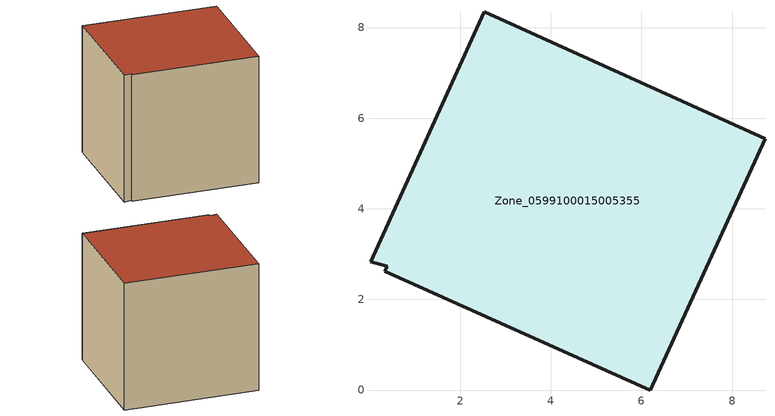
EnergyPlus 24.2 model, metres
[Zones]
Zone_0599100015005355
 floor ground (C_G): 0.34,2.63 0.39,2.74 0.02,2.83 2.54,8.34 8.73,5.54 6.2,0 z0.94
 wall outside (C_F): 6.2,0 8.73,5.54 2.54,8.34 0.02,2.83 0.39,2.74 0.34,2.63 6.2,0 z0.94:7.56
 roof outside (C_R): 0.39,2.74 0.34,2.63 6.2,0 8.73,5.54 2.54,8.34 0.02,2.83 z7.56
[BUILDING]
Pand.0599100015005355: North Axis=0; Terrain=City; Loads Convergence Tolerance Value=0.04; Temperature Convergence Tolerance Value=0.4; Solar Distribution=FullExterior; Maximum Number of Warmup Days=25; Minimum Number of Warmup Days=1
[Site:Location]
Rotterdam.The.Hague.AP_ZH_NLD Design_Conditions: Latitude=51.96; Longitude=4.45; Time Zone=1; Elevation=-4.5
[SITE:GROUNDTEMPERATURE:BUILDINGSURFACE]
18, 18, 18, 18, 18, 18, 18, 18, 18, 18, 18, 18
[MATERIAL] Thermal Absorptance=0.9; Solar Absorptance=0.7; Visible Absorptance=0.7
Name | Roughness | Thickness | Conductivity | Density | Specific Heat
G.TC.1946-1964 | MediumSmooth | 0.15 | 1 | 540 | 1210
F.TC.1946-1964 | Rough | 0.3 | 0.857143 | 1920 | 840
R.TC.1946-1964 | MediumRough | 0.2 | 0.235294 | 1500 | 1000
[CONSTRUCTION]
C_G: G.TC.1946-1964
C_F: F.TC.1946-1964
C_R: R.TC.1946-1964
[ZONE]
Zone_0599100015005355: Type=1; Multiplier=1; Ceiling Height=Autocalculate; Volume=Autocalculate; Floor Area=autocalculate; Part of Total Floor Area=Yes
[ZONEINFILTRATION:DESIGNFLOWRATE]
Infil_Zone_0599100015005355: Zone or ZoneList or Space or SpaceList=Zone_0599100015005355; Schedule=AlwaysOn; Design Flow Rate Calculation Method=Flow/Area; Flow Rate per Floor Area=0.003; Constant Term Coefficient=1; Temperature Term Coefficient=0; Velocity Term Coefficient=0; Velocity Squared Term Coefficient=0
[HVACTEMPLATE:ZONE:IDEALLOADSAIRSYSTEM]
Zone_0599100015005355: Maximum Heating Supply Air Temperature=50; Minimum Cooling Supply Air Temperature=13; Maximum Heating Supply Air Humidity Ratio=0.0156; Minimum Cooling Supply Air Humidity Ratio=0.0077; Heating Limit=NoLimit; Cooling Limit=NoLimit; Dehumidification Control Type=ConstantSensibleHeatRatio; Cooling Sensible Heat Ratio=0.7; Dehumidification Setpoint=60; Humidification Control Type=None; Humidification Setpoint=30; Outdoor Air Method=None; Outdoor Air Flow Rate per Person=0.00944; Outdoor Air Flow Rate per Zone Floor Area=0; Outdoor Air Flow Rate per Zone=0; Demand Controlled Ventilation Type=None; Outdoor Air Economizer Type=NoEconomizer; Heat Recovery Type=None; Sensible Heat Recovery Effectiveness=0.7; Latent Heat Recovery Effectiveness=0.65
[ZONECONTROL:THERMOSTAT]
ThermostatControl_Zone_0599100015005355: Zone or ZoneList=Zone_0599100015005355; Control Type Schedule=DualSetpointControlType; Control 1=Thermostat_Zone_0599100015005355; Temperature Difference Between Cutout And Setpoint=0
[THERMOSTATSETPOINT:DUALSETPOINT]
Thermostat_Zone_0599100015005355: Heating Setpoint Temperature Schedule=HeatingSetpoint_Zone_0599100015005355; Cooling Setpoint Temperature Schedule=CoolingSetpoint_Zone_0599100015005355
[SCHEDULE:COMPACT]
HeatingSetpoint_Zone_0599100015005355: Through: 12/31, For: AllDays, Until: 24:00, 21
CoolingSetpoint_Zone_0599100015005355: Through: 12/31, For: AllDays, Until: 24:00, 24
DualSetpointControlType: Through: 12/31, For: AllDays, Until: 24:00, 4
AlwaysOn: Through: 12/31, For: AllDays, Until: 24:00, 1
